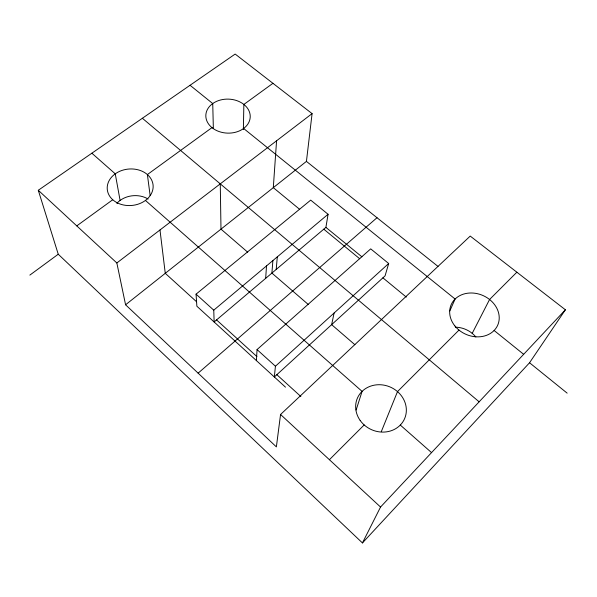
<?xml version="1.0" encoding="UTF-8"?>
<svg xmlns="http://www.w3.org/2000/svg" width="597" height="597" viewBox="0 0 597 597"><rect width="100%" height="100%" fill="white"/><g stroke="black" fill="none" stroke-linecap="round" stroke-linejoin="round"><path stroke-width="0.9" d="M243.367 129.564L243.86 104.445L272.941 83.311M256.397 360.663L257.046 349.588L370.707 248.867L388.684 263.508L385.072 275.859L274.322 376.991L275.433 366.23L388.684 263.508M265.672 278.359L266.516 265.911M276.575 140.788L273.299 187.645L299.672 209.353M272.889 260.568L271.904 273.083L308.418 304.604M276.217 269.434L277.299 256.867M125.579 304.783L306.433 161.384L312.089 113.624L235.166 54.058L38.29 190.271L58.245 254.232L362.439 542.942L529.546 362.76L565.389 309.783L470.22 236.084L280.553 414.49L276.374 446.892L125.579 304.783L116.84 262.971L38.29 190.271M196.062 294.157L213.756 310.164L214.144 321.955L325.902 227.39L328.074 214.278L310.701 200.122L196.062 294.157L196.868 306.224L285.485 387.154M334.096 313.029L331.641 324.649L354.872 344.708M356.14 410.005L362.08 391.378L145.444 200.435M381.296 431.653L397.498 391.602L458.989 330.089M449.825 310.918L455.108 299.03L243.628 128.474M362.439 542.942L380.543 507.04L565.389 309.783M472.205 333.35L489.57 299.5L516.86 272.202M329.41 459.712L364.177 424.937M198.129 373.155L377.005 217.726M213.756 310.164L328.074 214.278M116.84 262.971L312.089 113.624M29.85 275.105L58.245 254.232M76.774 225.89L112.736 199.749M211.965 127.631L147.384 174.563L150.145 195.585M306.433 161.384L438.011 266.426M190.062 85.274L212.733 103.557L213.353 128.422M494.115 330.484L523.659 354.312M529.546 362.76L567.15 393.147M325.902 227.39L361.931 256.844M323.783 229.188L359.745 258.785M382.901 277.836L406.296 297.09M142.37 118.266L479.145 401.818M247.733 252.218L220.987 229.129L220.271 183.861M91.863 153.205L115.258 173.831L120.094 200.428M400.303 425.064L431.549 452.608M257.046 349.588L275.433 366.23M196.57 301.754L165.265 273.314L159.981 229.972M216.562 319.917L256.911 356.581M276.844 374.692L300.858 396.512M280.553 414.49L380.543 507.04M116.84 203.353A22.029 17.806 -5.6 0 1 148.108 199.04M455.392 327.186A23.701 20.216 25.1 0 1 475.861 336.984M117.587 202.98A23.007 18.276 -5.1 0 0 153.116 187.533A23.007 18.276 -5.1 0 0 119.825 171.257A23.007 18.276 -5.1 0 0 117.587 202.98M360.148 420.422A25.738 23.283 23.7 0 0 403.915 420.101A25.738 23.283 23.7 0 0 378.938 384.714A25.738 23.283 23.7 0 0 360.148 420.422M454.817 325.872A25.425 21.193 23.8 0 0 497.361 325.917A25.425 21.193 23.8 0 0 471.145 292.985A25.425 21.193 23.8 0 0 454.817 325.872M212.271 127.87A22.208 17.007 2.1 0 0 249.449 120.922A22.208 17.007 2.1 0 0 222.36 99.587A22.208 17.007 2.1 0 0 212.271 127.87"/></g></svg>
